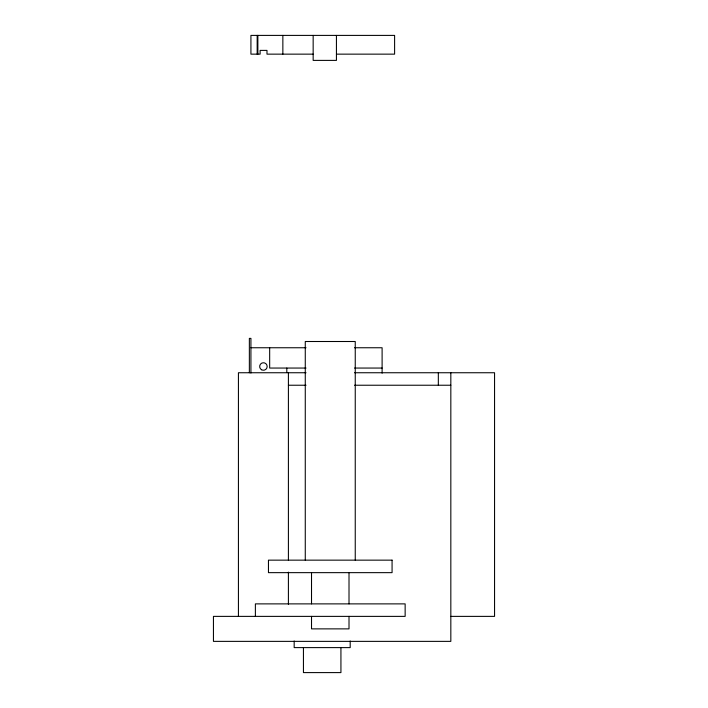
<?xml version="1.0" encoding="UTF-8"?>
<svg xmlns="http://www.w3.org/2000/svg" width="708" height="708" viewBox="0 0 708 708"><rect width="100%" height="100%" fill="white"/><g stroke="black" fill="none" stroke-linecap="round" stroke-linejoin="round"><path stroke-width="1.06" d="M313.157 54.144L266.987 54.144L266.987 50.392L260.119 50.392L260.119 54.144L250.924 54.144L250.924 35.4L394.604 35.4L394.604 54.144L336.433 54.144M250.924 347.752L306.042 347.752M354.549 347.752L382.108 347.752L382.108 373.178M306.042 368.054L269.668 368.054L269.668 347.752M354.549 368.054L382.108 368.054M306.042 372.744L238.428 372.744L238.428 616.376M354.549 372.744L494.556 372.744L494.556 616.376L450.828 616.376M288.404 385.232L306.042 385.232M354.549 385.232L450.828 385.232M450.828 372.744L450.828 641.368L213.444 641.368L213.444 616.376L405.144 616.376L405.144 603.88L255.384 603.88L255.384 616.376M438.332 372.744L438.332 385.232M355.248 560.152L355.248 341.504L305.272 341.504L305.272 560.152M350.195 640.997L350.195 647.608L294.174 647.608L294.174 640.997M349.009 572.648L349.009 603.88M349.009 616.376L349.009 628.872L311.52 628.872L311.52 616.376M340.929 647.608L340.929 672.6L303.44 672.6L303.44 647.608M336.433 35.4L336.433 60.392L313.157 60.392L313.157 35.4M311.52 572.648L311.52 603.88M288.404 372.744L288.404 560.152M288.404 572.135L288.404 604.251M286.811 368.054L286.811 372.47M282.855 35.4L282.855 54.144M257.862 35.4L257.862 54.144M257.172 35.4L257.172 54.144M250.924 373.054L250.924 338.38L249.358 338.38L249.358 372.744M392.073 560.152L268.456 560.152L268.456 572.648L392.073 572.648L392.073 560.152M261.544 369.744A3.752 3.752 0 0 0 267.164 366.496A3.752 3.752 0 0 0 261.544 363.248A3.752 3.752 0 0 0 261.544 369.744"/></g></svg>
